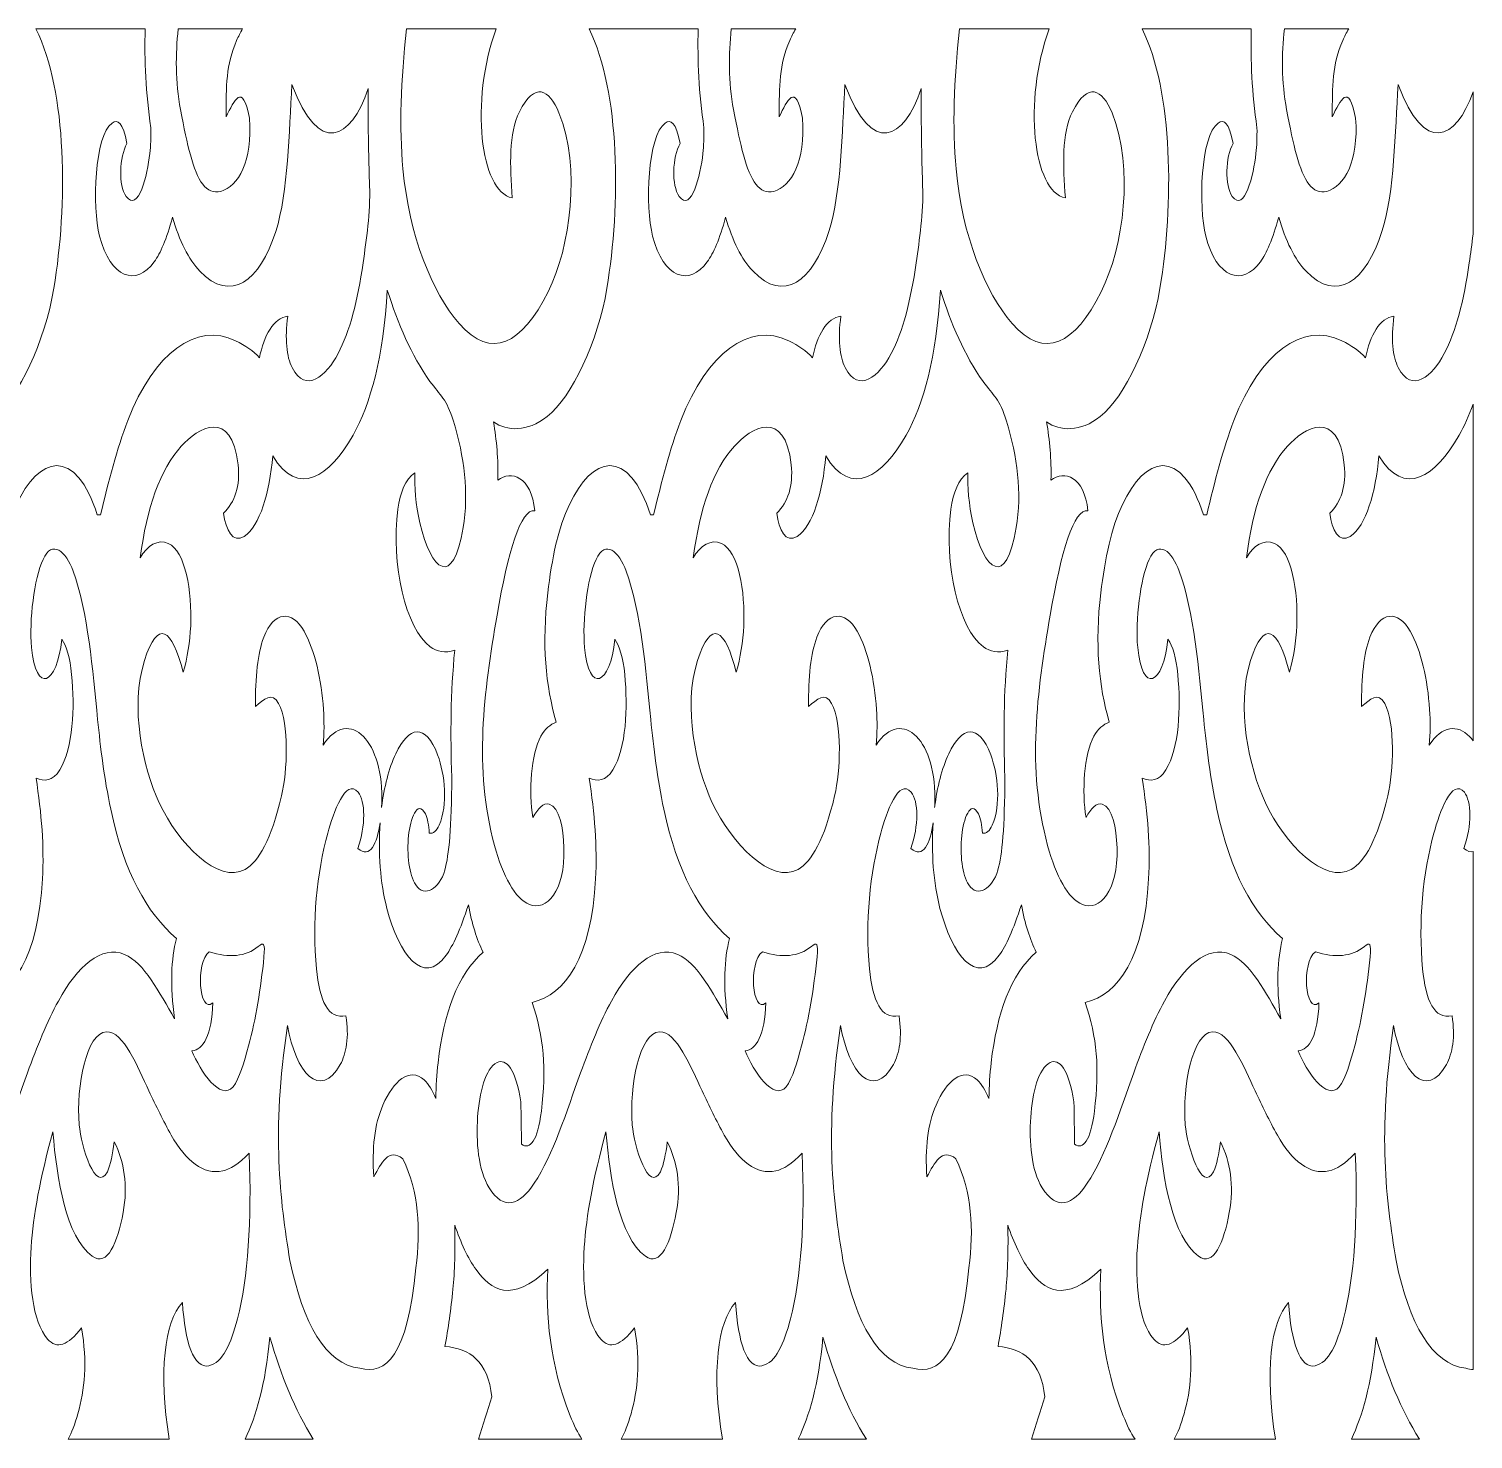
# Model space of a CAD drawing. Header units: millimetres. Extents: x -1200 to 1200, y -590 to 590.
# Drawn here: x -9 to 1200, y -590 to 590 of the extents above; entities that cross this region are included whole.
import ezdxf

# ---------------------------------------------------------------- set-up
doc = ezdxf.new("R2010")
doc.units = ezdxf.units.MM
doc.header["$MEASUREMENT"] = 0
doc.layers.add('Layer 1', color=7, linetype='Continuous')

msp = doc.modelspace()

# ---------------------------------------------------------------- linework, layer by layer
at = {"layer": 'Layer 1', "color": 250, "lineweight": 20}
for points, knots in [([(-3.1549, 589.9734), (22.9965, 537.4585), (23.4602, 442.5821), (11.8071, 372.9553), (4.2491, 327.7951), (-17.5274, 282.0906), (-38.1237, 265.7004), (-54.9141, 252.339), (-71.9767, 253.3137), (-83.0518, 261.0925), (-80.5776, 245.8184), (-79.0048, 229.8826), (-79.416, 212.4893), (-68.2731, 220.5914), (-51.6009, 215.9863), (-48.5123, 186.7588), (-60.2412, 188.7818), (-70.933, 152.5753), (-80.0989, 99.4389), (-91.2396, 34.8543), (-99.8657, -28.5653), (-82.2382, -93.2804), (-75.2705, -118.86), (-65.1637, -137.7831), (-53.0881, -142.6848), (-38.9681, -148.416), (-23.0633, -131.819), (-24.1436, -95.278), (-24.6547, -77.9879), (-27.8364, -61.5924), (-36.4503, -58.72), (-41.2964, -57.1045), (-45.7337, -62.6949), (-50.0847, -69.8023), (-53.7988, -48.6131), (-51.6074, -16.7308), (-43.5004, -1.9177), (-40.0448, 4.3967), (-35.6636, 7.8981), (-30.6055, 9.9008), (-39.4371, 40.2395), (-42.8058, 75.3903), (-37.7045, 118.0003), (-36.0106, 132.1513), (-33.7877, 145.9796), (-30.8411, 158.7273), (-19.4815, 207.8722), (8.6257, 242.6519), (32.7491, 214.3501), (38.815, 207.2337), (43.9883, 196.5327), (48.2004, 183.416), (49.1154, 183.416), (50.0309, 183.416), (50.946, 183.416), (57.6073, 211.1876), (64.5329, 238.5412), (73.7275, 262.3031), (95.4688, 318.4882), (131.1139, 345.3377), (163.9798, 328.9697), (172.2058, 324.873), (178.8362, 320.692), (183.9049, 314.6452), (187.7165, 333.5573), (195.841, 348.0948), (207.6661, 349.5375), (205.1655, 330.6954), (206.5826, 315.7337), (211.3014, 306.5515), (222.7342, 284.3054), (239.9039, 299.5372), (249.8309, 318.3322), (259.5, 336.6384), (266.2144, 362.535), (270.6857, 394.1919), (273.5014, 413.9385), (276.9145, 435.6376), (276.1326, 458.7164), (275.4804, 477.9686), (275.0729, 498.143), (274.9453, 518.8564), (274.9019, 525.8615), (274.8905, 532.9289), (274.9124, 540.0422), (260.6487, 497.0143), (233.5986, 483.0701), (211.1289, 543.4311), (208.5614, 503.4215), (208.2709, 454.228), (197.5955, 420.4348), (184.4001, 378.6644), (159.6793, 360.5556), (134.1222, 387.1765), (124.5047, 397.1948), (117.0009, 412.6425), (111.1946, 432.4504), (106.1741, 414.0331), (101.0583, 402.3132), (95.879, 395.0625), (80.9823, 374.2084), (59.0789, 381.3961), (50.095, 416.6389), (43.8072, 441.3049), (45.8004, 500.6795), (60.5702, 511.1598), (65.3517, 514.5524), (69.6014, 512.0109), (73.0271, 494.0353), (66.6916, 482.9948), (65.726, 458.8432), (72.3372, 449.8053), (82.5389, 435.8587), (90.2895, 467.7623), (92.1659, 485.6235), (92.8499, 492.133), (93.1572, 499.305), (93.0207, 507.2601), (88.8242, 536.33), (87.4845, 563.6851), (88.2686, 589.9734), (88.2686, 589.9734), (-3.1549, 589.9734), (-3.1549, 589.9734)], [0, 0, 0, 0, 0.024390244, 0.024390244, 0.024390244, 0.048780488, 0.048780488, 0.048780488, 0.073170732, 0.073170732, 0.073170732, 0.097560976, 0.097560976, 0.097560976, 0.12195122, 0.12195122, 0.12195122, 0.146341463, 0.146341463, 0.146341463, 0.170731707, 0.170731707, 0.170731707, 0.195121951, 0.195121951, 0.195121951, 0.219512195, 0.219512195, 0.219512195, 0.243902439, 0.243902439, 0.243902439, 0.268292683, 0.268292683, 0.268292683, 0.292682927, 0.292682927, 0.292682927, 0.317073171, 0.317073171, 0.317073171, 0.341463415, 0.341463415, 0.341463415, 0.365853659, 0.365853659, 0.365853659, 0.390243902, 0.390243902, 0.390243902, 0.414634146, 0.414634146, 0.414634146, 0.43902439, 0.43902439, 0.43902439, 0.463414634, 0.463414634, 0.463414634, 0.487804878, 0.487804878, 0.487804878, 0.512195122, 0.512195122, 0.512195122, 0.536585366, 0.536585366, 0.536585366, 0.56097561, 0.56097561, 0.56097561, 0.585365854, 0.585365854, 0.585365854, 0.609756098, 0.609756098, 0.609756098, 0.634146341, 0.634146341, 0.634146341, 0.658536585, 0.658536585, 0.658536585, 0.682926829, 0.682926829, 0.682926829, 0.707317073, 0.707317073, 0.707317073, 0.731707317, 0.731707317, 0.731707317, 0.756097561, 0.756097561, 0.756097561, 0.780487805, 0.780487805, 0.780487805, 0.804878049, 0.804878049, 0.804878049, 0.829268293, 0.829268293, 0.829268293, 0.853658537, 0.853658537, 0.853658537, 0.87804878, 0.87804878, 0.87804878, 0.902439024, 0.902439024, 0.902439024, 0.926829268, 0.926829268, 0.926829268, 0.951219512, 0.951219512, 0.951219512, 0.975609756, 0.975609756, 0.975609756, 1, 1, 1, 1]), ([(115.9279, 589.9734), (113.6916, 568.5913), (113.4201, 546.0371), (117.8483, 522.4051), (120.7485, 506.9271), (123.407, 494.4161), (126.1125, 484.5289), (132.0114, 462.9715), (139.4785, 450.773), (151.4884, 454.0537), (166.2171, 458.0769), (178.3224, 479.3984), (175.5838, 515.2047), (169.6535, 546.1174), (162.832, 529.9166), (156.0631, 516.4879), (156.0631, 542.6214), (155.904, 559.623), (164.8636, 580.3362), (166.2725, 583.5929), (167.9215, 586.8087), (169.8749, 589.9734), (169.8749, 589.9734), (115.9279, 589.9734), (115.9279, 589.9734)], [0, 0, 0, 0, 0.125, 0.125, 0.125, 0.25, 0.25, 0.25, 0.375, 0.375, 0.375, 0.5, 0.5, 0.5, 0.625, 0.625, 0.625, 0.75, 0.75, 0.75, 0.875, 0.875, 0.875, 1, 1, 1, 1]), ([(307.1207, 589.9734), (302.1932, 546.8328), (300.9111, 507.516), (304.0682, 472.8897), (309.1604, 417.0355), (328.623, 369.3258), (351.2041, 343.3888), (377.9186, 312.7052), (403.5971, 326.0058), (425.6383, 370.0753), (444.26, 407.3068), (453.2037, 473.8757), (434.6698, 519.6634), (426.5197, 539.7985), (414.294, 545.8932), (401.6256, 520.7125), (392.316, 502.2094), (393.734, 475.529), (395.6082, 448.5014), (368.5391, 454.0999), (360.1157, 529.0449), (381.9973, 589.9734), (381.9973, 589.9734), (307.1207, 589.9734), (307.1207, 589.9734)], [0, 0, 0, 0, 0.125, 0.125, 0.125, 0.25, 0.25, 0.25, 0.375, 0.375, 0.375, 0.5, 0.5, 0.5, 0.625, 0.625, 0.625, 0.75, 0.75, 0.75, 0.875, 0.875, 0.875, 1, 1, 1, 1]), ([(459.8401, 589.9734), (485.9915, 537.4585), (486.4551, 442.5821), (474.8021, 372.9553), (467.244, 327.7951), (445.4676, 282.0906), (424.8713, 265.7004), (408.0809, 252.339), (391.0182, 253.3137), (379.9432, 261.0925), (382.4174, 245.8184), (383.9901, 229.8826), (383.579, 212.4893), (394.7219, 220.5914), (411.3941, 215.9863), (414.4827, 186.7588), (402.7539, 188.7818), (392.062, 152.5753), (382.896, 99.4389), (371.7554, 34.8543), (363.1292, -28.5653), (380.7568, -93.2804), (387.7244, -118.86), (397.8313, -137.7831), (409.9069, -142.6848), (424.0269, -148.416), (439.9316, -131.819), (438.8514, -95.278), (438.3404, -77.9879), (435.1586, -61.5924), (426.5447, -58.72), (421.6986, -57.1045), (417.2613, -62.6949), (412.9103, -69.8023), (409.1962, -48.6131), (411.3876, -16.7308), (419.4946, -1.9177), (422.9502, 4.3967), (427.3314, 7.8981), (432.3895, 9.9008), (423.5579, 40.2395), (420.1892, 75.3903), (425.2904, 118.0003), (426.9844, 132.1513), (429.2072, 145.9796), (432.1539, 158.7273), (443.5135, 207.8722), (471.6207, 242.6519), (495.7441, 214.3501), (501.81, 207.2337), (506.9833, 196.5327), (511.1953, 183.416), (512.1104, 183.416), (513.0259, 183.416), (513.941, 183.416), (520.6022, 211.1876), (527.5279, 238.5412), (536.7225, 262.3031), (558.4638, 318.4882), (594.1089, 345.3377), (626.9746, 328.9697), (635.2007, 324.873), (641.8312, 320.692), (646.8999, 314.6452), (650.7115, 333.5573), (658.836, 348.0948), (670.6611, 349.5375), (668.1605, 330.6954), (669.5776, 315.7337), (674.2964, 306.5515), (685.7292, 284.3054), (702.8989, 299.5372), (712.8259, 318.3322), (722.495, 336.6384), (729.2094, 362.535), (733.6806, 394.1919), (736.4965, 413.9385), (739.9095, 435.6376), (739.1276, 458.7164), (738.4754, 477.9686), (738.0678, 498.143), (737.9403, 518.8564), (737.8969, 525.8615), (737.8854, 532.9289), (737.9074, 540.0422), (723.6437, 497.0143), (696.5936, 483.0701), (674.124, 543.4311), (671.5564, 503.4215), (671.2659, 454.228), (660.5906, 420.4348), (647.3952, 378.6644), (622.6743, 360.5556), (597.1171, 387.1765), (587.4997, 397.1948), (579.9959, 412.6425), (574.1896, 432.4504), (569.1691, 414.0331), (564.0531, 402.3132), (558.874, 395.0625), (543.9774, 374.2084), (522.0739, 381.3961), (513.09, 416.6389), (506.8023, 441.3049), (508.7954, 500.6795), (523.5652, 511.1598), (528.3467, 514.5524), (532.5964, 512.0109), (536.0221, 494.0353), (529.6866, 482.9948), (528.721, 458.8432), (535.3322, 449.8053), (545.5339, 435.8587), (553.2845, 467.7623), (555.1609, 485.6235), (555.8448, 492.133), (556.1521, 499.305), (556.0157, 507.2601), (551.8192, 536.33), (550.4794, 563.6851), (551.2636, 589.9734), (551.2636, 589.9734), (459.8401, 589.9734), (459.8401, 589.9734)], [0, 0, 0, 0, 0.024390244, 0.024390244, 0.024390244, 0.048780488, 0.048780488, 0.048780488, 0.073170732, 0.073170732, 0.073170732, 0.097560976, 0.097560976, 0.097560976, 0.12195122, 0.12195122, 0.12195122, 0.146341463, 0.146341463, 0.146341463, 0.170731707, 0.170731707, 0.170731707, 0.195121951, 0.195121951, 0.195121951, 0.219512195, 0.219512195, 0.219512195, 0.243902439, 0.243902439, 0.243902439, 0.268292683, 0.268292683, 0.268292683, 0.292682927, 0.292682927, 0.292682927, 0.317073171, 0.317073171, 0.317073171, 0.341463415, 0.341463415, 0.341463415, 0.365853659, 0.365853659, 0.365853659, 0.390243902, 0.390243902, 0.390243902, 0.414634146, 0.414634146, 0.414634146, 0.43902439, 0.43902439, 0.43902439, 0.463414634, 0.463414634, 0.463414634, 0.487804878, 0.487804878, 0.487804878, 0.512195122, 0.512195122, 0.512195122, 0.536585366, 0.536585366, 0.536585366, 0.56097561, 0.56097561, 0.56097561, 0.585365854, 0.585365854, 0.585365854, 0.609756098, 0.609756098, 0.609756098, 0.634146341, 0.634146341, 0.634146341, 0.658536585, 0.658536585, 0.658536585, 0.682926829, 0.682926829, 0.682926829, 0.707317073, 0.707317073, 0.707317073, 0.731707317, 0.731707317, 0.731707317, 0.756097561, 0.756097561, 0.756097561, 0.780487805, 0.780487805, 0.780487805, 0.804878049, 0.804878049, 0.804878049, 0.829268293, 0.829268293, 0.829268293, 0.853658537, 0.853658537, 0.853658537, 0.87804878, 0.87804878, 0.87804878, 0.902439024, 0.902439024, 0.902439024, 0.926829268, 0.926829268, 0.926829268, 0.951219512, 0.951219512, 0.951219512, 0.975609756, 0.975609756, 0.975609756, 1, 1, 1, 1]), ([(578.9229, 589.9734), (576.6866, 568.5913), (576.4151, 546.0371), (580.8434, 522.4051), (583.7434, 506.9271), (586.402, 494.4161), (589.1075, 484.5289), (595.0064, 462.9715), (602.4734, 450.773), (614.4833, 454.0537), (629.2121, 458.0769), (641.3173, 479.3984), (638.5788, 515.2047), (632.6484, 546.1174), (625.827, 529.9166), (619.0581, 516.4879), (619.0581, 542.6214), (618.899, 559.623), (627.8586, 580.3362), (629.2676, 583.5929), (630.9165, 586.8087), (632.8699, 589.9734), (632.8699, 589.9734), (578.9229, 589.9734), (578.9229, 589.9734)], [0, 0, 0, 0, 0.125, 0.125, 0.125, 0.25, 0.25, 0.25, 0.375, 0.375, 0.375, 0.5, 0.5, 0.5, 0.625, 0.625, 0.625, 0.75, 0.75, 0.75, 0.875, 0.875, 0.875, 1, 1, 1, 1]), ([(770.1157, 589.9734), (765.1882, 546.8328), (763.9061, 507.516), (767.0632, 472.8897), (772.1554, 417.0355), (791.618, 369.3258), (814.199, 343.3888), (840.9136, 312.7052), (866.5921, 326.0058), (888.6333, 370.0753), (907.2549, 407.3068), (916.1987, 473.8757), (897.6648, 519.6634), (889.5148, 539.7985), (877.289, 545.8932), (864.6204, 520.7125), (855.311, 502.2094), (856.7289, 475.529), (858.6032, 448.5014), (831.5341, 454.0999), (823.1107, 529.0449), (844.9923, 589.9734), (844.9923, 589.9734), (770.1157, 589.9734), (770.1157, 589.9734)], [0, 0, 0, 0, 0.125, 0.125, 0.125, 0.25, 0.25, 0.25, 0.375, 0.375, 0.375, 0.5, 0.5, 0.5, 0.625, 0.625, 0.625, 0.75, 0.75, 0.75, 0.875, 0.875, 0.875, 1, 1, 1, 1]), ([(922.835, 589.9734), (948.9864, 537.4585), (949.4501, 442.5821), (937.7971, 372.9553), (930.239, 327.7951), (908.4626, 282.0906), (887.8664, 265.7004), (871.0759, 252.339), (854.0132, 253.3137), (842.9383, 261.0925), (845.4124, 245.8184), (846.9851, 229.8826), (846.574, 212.4893), (857.7168, 220.5914), (874.3891, 215.9863), (877.4777, 186.7588), (865.7489, 188.7818), (855.057, 152.5753), (845.891, 99.4389), (834.7504, 34.8543), (826.1242, -28.5653), (843.7518, -93.2804), (850.7194, -118.86), (860.8263, -137.7831), (872.9019, -142.6848), (887.0219, -148.416), (902.9266, -131.819), (901.8464, -95.278), (901.3354, -77.9879), (898.1535, -61.5924), (889.5398, -58.72), (884.6935, -57.1045), (880.2563, -62.6949), (875.9053, -69.8023), (872.1912, -48.6131), (874.3825, -16.7308), (882.4897, -1.9177), (885.9452, 4.3967), (890.3264, 7.8981), (895.3845, 9.9008), (886.5529, 40.2395), (883.1842, 75.3903), (888.2854, 118.0003), (889.9794, 132.1513), (892.2022, 145.9796), (895.1488, 158.7273), (906.5085, 207.8722), (934.6156, 242.6519), (958.7391, 214.3501), (964.805, 207.2337), (969.9783, 196.5327), (974.1903, 183.416), (975.1054, 183.416), (976.0207, 183.416), (976.9361, 183.416), (983.5972, 211.1876), (990.5229, 238.5412), (999.7175, 262.3031), (1021.4588, 318.4882), (1057.1039, 345.3377), (1089.9696, 328.9697), (1098.1957, 324.873), (1104.8262, 320.692), (1109.895, 314.6452), (1113.7065, 333.5573), (1121.8309, 348.0948), (1133.6561, 349.5375), (1131.1555, 330.6954), (1132.5726, 315.7337), (1137.2914, 306.5515), (1148.7242, 284.3054), (1165.894, 299.5372), (1175.8209, 318.3322), (1185.4899, 336.6384), (1192.2044, 362.535), (1196.6756, 394.1919), (1197.7709, 401.8725), (1198.9562, 409.8479), (1199.95, 418.0856), (1199.95, 418.0856), (1199.95, 537.2772), (1199.95, 537.2772), (1185.4601, 496.4468), (1159.0991, 484.385), (1137.119, 543.4311), (1134.5513, 503.4215), (1134.2609, 454.228), (1123.5856, 420.4348), (1110.3902, 378.6644), (1085.6693, 360.5556), (1060.1121, 387.1765), (1050.4947, 397.1948), (1042.9909, 412.6425), (1037.1845, 432.4504), (1032.164, 414.0331), (1027.0482, 402.3132), (1021.869, 395.0625), (1006.9722, 374.2084), (985.0689, 381.3961), (976.085, 416.6389), (969.7973, 441.3049), (971.7904, 500.6795), (986.5602, 511.1598), (991.3417, 514.5524), (995.5914, 512.0109), (999.0171, 494.0353), (992.6816, 482.9948), (991.716, 458.8432), (998.3272, 449.8053), (1008.5288, 435.8587), (1016.2795, 467.7623), (1018.1559, 485.6235), (1018.8398, 492.133), (1019.1471, 499.305), (1019.0107, 507.2601), (1014.8142, 536.33), (1013.4744, 563.6851), (1014.2586, 589.9734), (1014.2586, 589.9734), (922.835, 589.9734), (922.835, 589.9734)], [0, 0, 0, 0, 0.025, 0.025, 0.025, 0.05, 0.05, 0.05, 0.075, 0.075, 0.075, 0.1, 0.1, 0.1, 0.125, 0.125, 0.125, 0.15, 0.15, 0.15, 0.175, 0.175, 0.175, 0.2, 0.2, 0.2, 0.225, 0.225, 0.225, 0.25, 0.25, 0.25, 0.275, 0.275, 0.275, 0.3, 0.3, 0.3, 0.325, 0.325, 0.325, 0.35, 0.35, 0.35, 0.375, 0.375, 0.375, 0.4, 0.4, 0.4, 0.425, 0.425, 0.425, 0.45, 0.45, 0.45, 0.475, 0.475, 0.475, 0.5, 0.5, 0.5, 0.525, 0.525, 0.525, 0.55, 0.55, 0.55, 0.575, 0.575, 0.575, 0.6, 0.6, 0.6, 0.625, 0.625, 0.625, 0.65, 0.65, 0.65, 0.675, 0.675, 0.675, 0.7, 0.7, 0.7, 0.725, 0.725, 0.725, 0.75, 0.75, 0.75, 0.775, 0.775, 0.775, 0.8, 0.8, 0.8, 0.825, 0.825, 0.825, 0.85, 0.85, 0.85, 0.875, 0.875, 0.875, 0.9, 0.9, 0.9, 0.925, 0.925, 0.925, 0.95, 0.95, 0.95, 0.975, 0.975, 0.975, 1, 1, 1, 1]), ([(1041.9178, 589.9734), (1039.6815, 568.5913), (1039.4101, 546.0371), (1043.8382, 522.4051), (1046.7384, 506.9271), (1049.3969, 494.4161), (1052.1025, 484.5289), (1058.0014, 462.9715), (1065.4684, 450.773), (1077.4783, 454.0537), (1092.2071, 458.0769), (1104.3123, 479.3984), (1101.5737, 515.2047), (1095.6434, 546.1174), (1088.822, 529.9166), (1082.0531, 516.4879), (1082.0531, 542.6214), (1081.8939, 559.623), (1090.8536, 580.3362), (1092.2624, 583.5929), (1093.9115, 586.8087), (1095.8649, 589.9734), (1095.8649, 589.9734), (1041.9178, 589.9734), (1041.9178, 589.9734)], [0, 0, 0, 0, 0.125, 0.125, 0.125, 0.25, 0.25, 0.25, 0.375, 0.375, 0.375, 0.5, 0.5, 0.5, 0.625, 0.625, 0.625, 0.75, 0.75, 0.75, 0.875, 0.875, 0.875, 1, 1, 1, 1]), ([(195.1144, 232.6422), (192.2976, 201.9788), (184.4788, 174.1101), (171.1545, 165.2987), (161.6301, 159.0001), (155.733, 170.7733), (153.9454, 184.6197), (163.3539, 193.9648), (168.0123, 207.6712), (166.0738, 225.3337), (160.8221, 273.1839), (132.3245, 256.0537), (118.5509, 240.8617), (100.7692, 221.2491), (89.6419, 189.4912), (84.1331, 147.4724), (89.7313, 157.6424), (99.1498, 163.3118), (107.616, 159.4921), (121.966, 153.0187), (127.6327, 119.5045), (126.3728, 90.4506), (125.7874, 76.9555), (123.6081, 64.0445), (120.1489, 51.6041), (110.718, 88.3553), (98.9159, 96.7411), (87.6969, 61.4781), (75.282, 22.4544), (86.2974, -28.0162), (100.063, -57.56), (116.0825, -91.9423), (149.613, -125.9827), (171.8782, -113.2936), (183.3193, -106.7728), (193.8185, -88.4666), (202.4616, -51.7068), (207.3775, -30.7989), (208.9257, 8.2324), (199.9679, 25.5535), (194.576, 35.9795), (187.521, 28.7133), (180.6127, 23.002), (180.4397, 47.5032), (182.4169, 67.4948), (187.5447, 80.8806), (196.0151, 102.9915), (211.2902, 103.755), (221.2581, 86.1313), (230.202, 70.3184), (235.9058, 45.2441), (237.5399, 20.4998), (238.1946, 10.5863), (238.1541, 0.673), (237.2974, -9.2403), (247.8653, 7.1862), (260.9936, 8.0867), (271.0215, -2.1655), (280.6657, -12.0257), (287.4421, -32.2019), (286.3157, -58.8025), (286.2782, -59.6869), (286.2334, -60.5703), (286.1832, -61.4523), (288.3027, -44.5222), (292.2394, -28.8348), (297.9875, -16.5759), (308.8842, 6.6636), (323.0577, 9.478), (333.1325, -17.5715), (339.3673, -34.3105), (341.7732, -59.1585), (334.4147, -76.235), (332.2265, -81.3133), (329.4585, -83.5816), (326.1101, -83.0397), (325.6685, -76.4539), (324.7908, -70.3178), (322.8656, -66.7477), (316.1131, -54.2253), (310.204, -71.557), (308.8112, -84.988), (307.1951, -100.57), (309.2834, -117.9302), (314.8073, -126.3116), (321.9983, -137.2226), (334.6979, -129.8887), (339.1059, -113.8841), (342.6451, -101.0336), (344.9312, -77.9717), (344.9163, -36.1637), (343.713, -0.7458), (343.9607, 34.6718), (347.4, 70.0884), (339.3054, 67.4219), (332.6499, 68.8295), (326.9706, 73.0006), (306.3137, 88.1731), (293.7751, 141.9139), (299.8444, 188.0708), (301.7016, 202.1922), (306.0894, 212.9954), (314.081, 218.5755), (313.3411, 207.8435), (314.825, 191.4908), (318.2291, 176.7581), (327.7069, 135.7414), (346.1649, 121.8557), (354.4736, 172.6344), (359.3284, 202.3014), (355.3902, 231.9689), (346.3628, 261.6353), (340.5505, 280.7357), (335.3448, 282.9277), (326.7098, 295.0452), (311.0207, 317.0638), (299.9735, 343.2903), (290.9777, 371.3775), (287.5236, 315.3755), (277.2957, 276.6183), (262.2765, 250.06), (242.5027, 215.096), (216.2132, 197.5605), (195.1144, 232.6422)], [0, 0, 0, 0, 0.024390244, 0.024390244, 0.024390244, 0.048780488, 0.048780488, 0.048780488, 0.073170732, 0.073170732, 0.073170732, 0.097560976, 0.097560976, 0.097560976, 0.12195122, 0.12195122, 0.12195122, 0.146341463, 0.146341463, 0.146341463, 0.170731707, 0.170731707, 0.170731707, 0.195121951, 0.195121951, 0.195121951, 0.219512195, 0.219512195, 0.219512195, 0.243902439, 0.243902439, 0.243902439, 0.268292683, 0.268292683, 0.268292683, 0.292682927, 0.292682927, 0.292682927, 0.317073171, 0.317073171, 0.317073171, 0.341463415, 0.341463415, 0.341463415, 0.365853659, 0.365853659, 0.365853659, 0.390243902, 0.390243902, 0.390243902, 0.414634146, 0.414634146, 0.414634146, 0.43902439, 0.43902439, 0.43902439, 0.463414634, 0.463414634, 0.463414634, 0.487804878, 0.487804878, 0.487804878, 0.512195122, 0.512195122, 0.512195122, 0.536585366, 0.536585366, 0.536585366, 0.56097561, 0.56097561, 0.56097561, 0.585365854, 0.585365854, 0.585365854, 0.609756098, 0.609756098, 0.609756098, 0.634146341, 0.634146341, 0.634146341, 0.658536585, 0.658536585, 0.658536585, 0.682926829, 0.682926829, 0.682926829, 0.707317073, 0.707317073, 0.707317073, 0.731707317, 0.731707317, 0.731707317, 0.756097561, 0.756097561, 0.756097561, 0.780487805, 0.780487805, 0.780487805, 0.804878049, 0.804878049, 0.804878049, 0.829268293, 0.829268293, 0.829268293, 0.853658537, 0.853658537, 0.853658537, 0.87804878, 0.87804878, 0.87804878, 0.902439024, 0.902439024, 0.902439024, 0.926829268, 0.926829268, 0.926829268, 0.951219512, 0.951219512, 0.951219512, 0.975609756, 0.975609756, 0.975609756, 1, 1, 1, 1]), ([(658.1094, 232.6422), (655.2926, 201.9788), (647.4738, 174.1101), (634.1495, 165.2987), (624.6251, 159.0001), (618.7278, 170.7733), (616.9404, 184.6197), (626.3489, 193.9648), (631.0073, 207.6712), (629.0688, 225.3337), (623.8171, 273.1839), (595.3195, 256.0537), (581.5458, 240.8617), (563.7642, 221.2491), (552.6369, 189.4912), (547.128, 147.4724), (552.7263, 157.6424), (562.1448, 163.3118), (570.6109, 159.4921), (584.961, 153.0187), (590.6276, 119.5045), (589.3678, 90.4506), (588.7825, 76.9555), (586.6031, 64.0445), (583.1439, 51.6041), (573.7131, 88.3553), (561.911, 96.7411), (550.6919, 61.4781), (538.2769, 22.4544), (549.2924, -28.0162), (563.058, -57.56), (579.0774, -91.9423), (612.608, -125.9827), (634.8732, -113.2936), (646.3143, -106.7728), (656.8135, -88.4666), (665.4566, -51.7068), (670.3725, -30.7989), (671.9207, 8.2324), (662.963, 25.5535), (657.5709, 35.9795), (650.516, 28.7133), (643.6078, 23.002), (643.4347, 47.5032), (645.4119, 67.4948), (650.5397, 80.8806), (659.01, 102.9915), (674.2852, 103.755), (684.2531, 86.1313), (693.1969, 70.3184), (698.9008, 45.2441), (700.5349, 20.4998), (701.1896, 10.5863), (701.1491, 0.673), (700.2924, -9.2403), (710.8603, 7.1862), (723.9886, 8.0867), (734.0165, -2.1655), (743.6607, -12.0257), (750.4371, -32.2019), (749.3106, -58.8025), (749.2732, -59.6869), (749.2284, -60.5703), (749.1782, -61.4523), (751.2976, -44.5222), (755.2343, -28.8348), (760.9825, -16.5759), (771.8792, 6.6636), (786.0527, 9.478), (796.1275, -17.5715), (802.3622, -34.3105), (804.7682, -59.1585), (797.4097, -76.235), (795.2215, -81.3133), (792.4535, -83.5816), (789.1051, -83.0397), (788.6635, -76.4539), (787.7858, -70.3178), (785.8606, -66.7477), (779.1081, -54.2253), (773.199, -71.557), (771.8062, -84.988), (770.1901, -100.57), (772.2784, -117.9302), (777.8023, -126.3116), (784.9933, -137.2226), (797.6929, -129.8887), (802.1009, -113.8841), (805.6401, -101.0336), (807.9262, -77.9717), (807.9112, -36.1637), (806.7081, -0.7458), (806.9557, 34.6718), (810.395, 70.0884), (802.3004, 67.4219), (795.6449, 68.8295), (789.9656, 73.0006), (769.3086, 88.1731), (756.77, 141.9139), (762.8394, 188.0708), (764.6966, 202.1922), (769.0844, 212.9954), (777.076, 218.5755), (776.336, 207.8435), (777.82, 191.4908), (781.2241, 176.7581), (790.7019, 135.7414), (809.1599, 121.8557), (817.4687, 172.6344), (822.3234, 202.3014), (818.3851, 231.9689), (809.3578, 261.6353), (803.5455, 280.7357), (798.3397, 282.9277), (789.7049, 295.0452), (774.0157, 317.0638), (762.9685, 343.2903), (753.9727, 371.3775), (750.5186, 315.3755), (740.2907, 276.6183), (725.2714, 250.06), (705.4977, 215.096), (679.2082, 197.5605), (658.1094, 232.6422)], [0, 0, 0, 0, 0.024390244, 0.024390244, 0.024390244, 0.048780488, 0.048780488, 0.048780488, 0.073170732, 0.073170732, 0.073170732, 0.097560976, 0.097560976, 0.097560976, 0.12195122, 0.12195122, 0.12195122, 0.146341463, 0.146341463, 0.146341463, 0.170731707, 0.170731707, 0.170731707, 0.195121951, 0.195121951, 0.195121951, 0.219512195, 0.219512195, 0.219512195, 0.243902439, 0.243902439, 0.243902439, 0.268292683, 0.268292683, 0.268292683, 0.292682927, 0.292682927, 0.292682927, 0.317073171, 0.317073171, 0.317073171, 0.341463415, 0.341463415, 0.341463415, 0.365853659, 0.365853659, 0.365853659, 0.390243902, 0.390243902, 0.390243902, 0.414634146, 0.414634146, 0.414634146, 0.43902439, 0.43902439, 0.43902439, 0.463414634, 0.463414634, 0.463414634, 0.487804878, 0.487804878, 0.487804878, 0.512195122, 0.512195122, 0.512195122, 0.536585366, 0.536585366, 0.536585366, 0.56097561, 0.56097561, 0.56097561, 0.585365854, 0.585365854, 0.585365854, 0.609756098, 0.609756098, 0.609756098, 0.634146341, 0.634146341, 0.634146341, 0.658536585, 0.658536585, 0.658536585, 0.682926829, 0.682926829, 0.682926829, 0.707317073, 0.707317073, 0.707317073, 0.731707317, 0.731707317, 0.731707317, 0.756097561, 0.756097561, 0.756097561, 0.780487805, 0.780487805, 0.780487805, 0.804878049, 0.804878049, 0.804878049, 0.829268293, 0.829268293, 0.829268293, 0.853658537, 0.853658537, 0.853658537, 0.87804878, 0.87804878, 0.87804878, 0.902439024, 0.902439024, 0.902439024, 0.926829268, 0.926829268, 0.926829268, 0.951219512, 0.951219512, 0.951219512, 0.975609756, 0.975609756, 0.975609756, 1, 1, 1, 1]), ([(1121.1044, 232.6422), (1118.2875, 201.9788), (1110.4688, 174.1101), (1097.1445, 165.2987), (1087.6201, 159.0001), (1081.7229, 170.7733), (1079.9353, 184.6197), (1089.3438, 193.9648), (1094.0024, 207.6712), (1092.0638, 225.3337), (1086.8121, 273.1839), (1058.3144, 256.0537), (1044.5408, 240.8617), (1026.7591, 221.2491), (1015.6318, 189.4912), (1010.123, 147.4724), (1015.7213, 157.6424), (1025.1398, 163.3118), (1033.6059, 159.4921), (1047.9559, 153.0187), (1053.6226, 119.5045), (1052.3627, 90.4506), (1051.7773, 76.9555), (1049.598, 64.0445), (1046.1389, 51.6041), (1036.7081, 88.3553), (1024.9058, 96.7411), (1013.6869, 61.4781), (1001.2719, 22.4544), (1012.2874, -28.0162), (1026.053, -57.56), (1042.0724, -91.9423), (1075.603, -125.9827), (1097.8681, -113.2936), (1109.3093, -106.7728), (1119.8085, -88.4666), (1128.4516, -51.7068), (1133.3675, -30.7989), (1134.9156, 8.2324), (1125.958, 25.5535), (1120.5659, 35.9795), (1113.511, 28.7133), (1106.6028, 23.002), (1106.4298, 47.5032), (1108.407, 67.4948), (1113.5347, 80.8806), (1122.005, 102.9915), (1137.2802, 103.755), (1147.2481, 86.1313), (1156.1919, 70.3184), (1161.8958, 45.2441), (1163.5299, 20.4998), (1164.1846, 10.5863), (1164.1441, 0.673), (1163.2874, -9.2403), (1173.8552, 7.1862), (1186.9836, 8.0867), (1197.0114, -2.1655), (1198.0249, -3.2016), (1199.0058, -4.3535), (1199.95, -5.6132), (1199.95, -5.6132), (1199.95, 276.0175), (1199.95, 276.0175), (1196.4796, 266.2845), (1192.5704, 257.6706), (1188.2664, 250.06), (1168.4927, 215.096), (1142.2031, 197.5605), (1121.1044, 232.6422)], [0, 0, 0, 0, 0.043478261, 0.043478261, 0.043478261, 0.086956522, 0.086956522, 0.086956522, 0.130434783, 0.130434783, 0.130434783, 0.173913043, 0.173913043, 0.173913043, 0.217391304, 0.217391304, 0.217391304, 0.260869565, 0.260869565, 0.260869565, 0.304347826, 0.304347826, 0.304347826, 0.347826087, 0.347826087, 0.347826087, 0.391304348, 0.391304348, 0.391304348, 0.434782609, 0.434782609, 0.434782609, 0.47826087, 0.47826087, 0.47826087, 0.52173913, 0.52173913, 0.52173913, 0.565217391, 0.565217391, 0.565217391, 0.608695652, 0.608695652, 0.608695652, 0.652173913, 0.652173913, 0.652173913, 0.695652174, 0.695652174, 0.695652174, 0.739130435, 0.739130435, 0.739130435, 0.782608696, 0.782608696, 0.782608696, 0.826086957, 0.826086957, 0.826086957, 0.869565217, 0.869565217, 0.869565217, 0.913043478, 0.913043478, 0.913043478, 0.956521739, 0.956521739, 0.956521739, 1, 1, 1, 1]), ([(114.3943, -171.086), (110.0236, -188.5537), (109.0209, -210.2996), (112.9408, -238.2994), (100.4714, -216.8604), (87.1074, -191.0336), (71.0861, -184.4286), (51.5105, -176.3568), (31.6655, -194.38), (15.6725, -223.4446), (6.1142, -240.8146), (-2.2128, -261.6943), (-10.2026, -283.5336), (-22.1129, -316.0888), (-33.1629, -352.11), (-49.0444, -376.008), (-61.0155, -394.0212), (-74.6078, -399.4269), (-86.7785, -379.7696), (-96.0109, -364.8575), (-97.7902, -340.8), (-96.4093, -320.7288), (-95.0064, -300.3317), (-90.0088, -279.7269), (-80.0719, -274.9192), (-72.626, -271.3163), (-64.5564, -279.9126), (-60.2245, -307.8668), (-60.0291, -319.6909), (-59.8338, -331.5153), (-59.6385, -343.3394), (-52.5823, -348.0734), (-46.1349, -340.8063), (-43.0487, -315.5192), (-38.6896, -279.8042), (-40.795, -253.5969), (-50.851, -224.6673), (-22.5925, -218.2057), (-1.2337, -186.6965), (2.3325, -121.1311), (3.7635, -94.8246), (1.5928, -66.5353), (-3.0994, -36.8578), (3.9236, -39.5616), (10.7785, -40.0471), (16.8359, -29.996), (27.971, -11.5191), (29.4675, 21.7826), (26.7236, 49.8663), (25.3474, 63.9525), (22.5036, 73.462), (18.4818, 79.2966), (14.4859, 40.7229), (-3.1859, 32.7509), (-6.8461, 72.4922), (-8.9094, 94.8965), (-4.6681, 129.8837), (2.75, 146.0361), (10.5576, 163.0356), (21.8724, 152.7749), (28.0155, 136.1324), (40.3491, 102.7194), (44.359, 53.2743), (48.4931, 12.2048), (50.8937, -11.6432), (53.9545, -37.272), (59.4617, -62.9084), (70.8862, -116.0894), (89.3696, -149.2366), (114.3943, -171.086)], [0, 0, 0, 0, 0.043478261, 0.043478261, 0.043478261, 0.086956522, 0.086956522, 0.086956522, 0.130434783, 0.130434783, 0.130434783, 0.173913043, 0.173913043, 0.173913043, 0.217391304, 0.217391304, 0.217391304, 0.260869565, 0.260869565, 0.260869565, 0.304347826, 0.304347826, 0.304347826, 0.347826087, 0.347826087, 0.347826087, 0.391304348, 0.391304348, 0.391304348, 0.434782609, 0.434782609, 0.434782609, 0.47826087, 0.47826087, 0.47826087, 0.52173913, 0.52173913, 0.52173913, 0.565217391, 0.565217391, 0.565217391, 0.608695652, 0.608695652, 0.608695652, 0.652173913, 0.652173913, 0.652173913, 0.695652174, 0.695652174, 0.695652174, 0.739130435, 0.739130435, 0.739130435, 0.782608696, 0.782608696, 0.782608696, 0.826086957, 0.826086957, 0.826086957, 0.869565217, 0.869565217, 0.869565217, 0.913043478, 0.913043478, 0.913043478, 0.956521739, 0.956521739, 0.956521739, 1, 1, 1, 1]), ([(577.3894, -171.086), (573.0186, -188.5537), (572.016, -210.2996), (575.9358, -238.2994), (563.4664, -216.8604), (550.1024, -191.0336), (534.081, -184.4286), (514.5055, -176.3568), (494.6605, -194.38), (478.6675, -223.4446), (469.1092, -240.8146), (460.7822, -261.6943), (452.7924, -283.5336), (440.882, -316.0888), (429.832, -352.11), (413.9506, -376.008), (401.9795, -394.0212), (388.3871, -399.4269), (376.2165, -379.7696), (366.9841, -364.8575), (365.2048, -340.8), (366.5856, -320.7288), (367.9887, -300.3317), (372.9862, -279.7269), (382.9231, -274.9192), (390.369, -271.3163), (398.4385, -279.9126), (402.7705, -307.8668), (402.9659, -319.6909), (403.1612, -331.5153), (403.3565, -343.3394), (410.4127, -348.0734), (416.8601, -340.8063), (419.9463, -315.5192), (424.3054, -279.8042), (422.1999, -253.5969), (412.144, -224.6673), (440.4024, -218.2057), (461.7613, -186.6965), (465.3276, -121.1311), (466.7585, -94.8246), (464.5879, -66.5353), (459.8957, -36.8578), (466.9185, -39.5616), (473.7735, -40.0471), (479.8307, -29.996), (490.9659, -11.5191), (492.4625, 21.7826), (489.7185, 49.8663), (488.3424, 63.9525), (485.4986, 73.462), (481.4768, 79.2966), (477.4809, 40.7229), (459.8091, 32.7509), (456.1489, 72.4922), (454.0856, 94.8965), (458.3269, 129.8837), (465.745, 146.0361), (473.5527, 163.0356), (484.8674, 152.7749), (491.0105, 136.1324), (503.3441, 102.7194), (507.3538, 53.2743), (511.4881, 12.2048), (513.8887, -11.6432), (516.9495, -37.272), (522.4567, -62.9084), (533.8812, -116.0894), (552.3646, -149.2366), (577.3894, -171.086)], [0, 0, 0, 0, 0.043478261, 0.043478261, 0.043478261, 0.086956522, 0.086956522, 0.086956522, 0.130434783, 0.130434783, 0.130434783, 0.173913043, 0.173913043, 0.173913043, 0.217391304, 0.217391304, 0.217391304, 0.260869565, 0.260869565, 0.260869565, 0.304347826, 0.304347826, 0.304347826, 0.347826087, 0.347826087, 0.347826087, 0.391304348, 0.391304348, 0.391304348, 0.434782609, 0.434782609, 0.434782609, 0.47826087, 0.47826087, 0.47826087, 0.52173913, 0.52173913, 0.52173913, 0.565217391, 0.565217391, 0.565217391, 0.608695652, 0.608695652, 0.608695652, 0.652173913, 0.652173913, 0.652173913, 0.695652174, 0.695652174, 0.695652174, 0.739130435, 0.739130435, 0.739130435, 0.782608696, 0.782608696, 0.782608696, 0.826086957, 0.826086957, 0.826086957, 0.869565217, 0.869565217, 0.869565217, 0.913043478, 0.913043478, 0.913043478, 0.956521739, 0.956521739, 0.956521739, 1, 1, 1, 1]), ([(1040.3844, -171.086), (1036.0135, -188.5537), (1035.011, -210.2996), (1038.9308, -238.2994), (1026.4613, -216.8604), (1013.0973, -191.0336), (997.076, -184.4286), (977.5004, -176.3568), (957.6554, -194.38), (941.6624, -223.4446), (932.1042, -240.8146), (923.7771, -261.6943), (915.7874, -283.5336), (903.877, -316.0888), (892.827, -352.11), (876.9456, -376.008), (864.9744, -394.0212), (851.3821, -399.4269), (839.2115, -379.7696), (829.9791, -364.8575), (828.1998, -340.8), (829.5806, -320.7288), (830.9837, -300.3317), (835.9812, -279.7269), (845.918, -274.9192), (853.364, -271.3163), (861.4335, -279.9126), (865.7655, -307.8668), (865.9609, -319.6909), (866.1561, -331.5153), (866.3515, -343.3394), (873.4077, -348.0734), (879.855, -340.8063), (882.9413, -315.5192), (887.3004, -279.8042), (885.1949, -253.5969), (875.139, -224.6673), (903.3974, -218.2057), (924.7562, -186.6965), (928.3226, -121.1311), (929.7535, -94.8246), (927.5829, -66.5353), (922.8907, -36.8578), (929.9135, -39.5616), (936.7686, -40.0471), (942.8258, -29.996), (953.9609, -11.5191), (955.4574, 21.7826), (952.7135, 49.8663), (951.3374, 63.9525), (948.4936, 73.462), (944.4718, 79.2966), (940.4759, 40.7229), (922.8041, 32.7509), (919.144, 72.4922), (917.0807, 94.8965), (921.3219, 129.8837), (928.7399, 146.0361), (936.5477, 163.0356), (947.8624, 152.7749), (954.0055, 136.1324), (966.3391, 102.7194), (970.3488, 53.2743), (974.4831, 12.2048), (976.8837, -11.6432), (979.9445, -37.272), (985.4517, -62.9084), (996.8762, -116.0894), (1015.3596, -149.2366), (1040.3844, -171.086)], [0, 0, 0, 0, 0.043478261, 0.043478261, 0.043478261, 0.086956522, 0.086956522, 0.086956522, 0.130434783, 0.130434783, 0.130434783, 0.173913043, 0.173913043, 0.173913043, 0.217391304, 0.217391304, 0.217391304, 0.260869565, 0.260869565, 0.260869565, 0.304347826, 0.304347826, 0.304347826, 0.347826087, 0.347826087, 0.347826087, 0.391304348, 0.391304348, 0.391304348, 0.434782609, 0.434782609, 0.434782609, 0.47826087, 0.47826087, 0.47826087, 0.52173913, 0.52173913, 0.52173913, 0.565217391, 0.565217391, 0.565217391, 0.608695652, 0.608695652, 0.608695652, 0.652173913, 0.652173913, 0.652173913, 0.695652174, 0.695652174, 0.695652174, 0.739130435, 0.739130435, 0.739130435, 0.782608696, 0.782608696, 0.782608696, 0.826086957, 0.826086957, 0.826086957, 0.869565217, 0.869565217, 0.869565217, 0.913043478, 0.913043478, 0.913043478, 0.956521739, 0.956521739, 0.956521739, 1, 1, 1, 1]), ([(284.9402, -74.2695), (282.4187, -91.856), (276.6291, -104.5803), (266.2296, -95.747), (273.0878, -76.7355), (272.5611, -56.0583), (266.6249, -48.8269), (256.1368, -36.0491), (245.7864, -66.0656), (241.1421, -82.868), (231.9349, -116.1789), (227.9544, -158.0129), (231.6669, -196.3896), (234.2714, -223.3124), (241.4209, -239.0835), (256.3428, -235.7877), (259.1858, -253.6079), (256.6623, -267.461), (251.6105, -276.5538), (234.9008, -306.6263), (214.2715, -283.883), (207.3877, -243.8722), (193.933, -335.378), (201.0842, -389.0765), (209.4276, -440.588), (220.6824, -493.9095), (239.101, -527.0769), (267.9897, -530.7873), (289.8279, -536.4555), (307.7601, -520.9123), (314.8949, -446.7254), (318.9755, -414.415), (317.5441, -383.4533), (303.9867, -355.458), (292.1644, -346.0808), (286.1099, -358.9285), (279.7161, -370.469), (278.0327, -347.0759), (280.1937, -326.7747), (287.3361, -310.482), (296.1629, -290.3474), (309.4761, -278.4374), (321.8291, -289.5435), (325.5443, -292.8836), (328.7981, -298.1878), (331.6301, -304.9415), (331.7429, -294.7634), (332.3454, -284.7309), (333.4854, -275.0624), (338.3547, -233.7692), (349.5982, -201.1636), (371.1911, -182.6652), (365.9322, -171.9094), (361.7422, -158.7999), (358.8422, -142.8517), (352.1064, -163.9545), (345.9437, -177.2313), (340.1699, -185.197), (320.9943, -211.6532), (300.7617, -184.6697), (290.6544, -145.9141), (285.1258, -124.7146), (283.228, -98.7971), (284.9402, -74.2695)], [0, 0, 0, 0, 0.047619048, 0.047619048, 0.047619048, 0.095238095, 0.095238095, 0.095238095, 0.142857143, 0.142857143, 0.142857143, 0.19047619, 0.19047619, 0.19047619, 0.238095238, 0.238095238, 0.238095238, 0.285714286, 0.285714286, 0.285714286, 0.333333333, 0.333333333, 0.333333333, 0.380952381, 0.380952381, 0.380952381, 0.428571429, 0.428571429, 0.428571429, 0.476190476, 0.476190476, 0.476190476, 0.523809524, 0.523809524, 0.523809524, 0.571428571, 0.571428571, 0.571428571, 0.619047619, 0.619047619, 0.619047619, 0.666666667, 0.666666667, 0.666666667, 0.714285714, 0.714285714, 0.714285714, 0.761904762, 0.761904762, 0.761904762, 0.80952381, 0.80952381, 0.80952381, 0.857142857, 0.857142857, 0.857142857, 0.904761905, 0.904761905, 0.904761905, 0.952380952, 0.952380952, 0.952380952, 1, 1, 1, 1]), ([(747.9352, -74.2695), (745.4137, -91.856), (739.624, -104.5803), (729.2246, -95.747), (736.0829, -76.7355), (735.5562, -56.0583), (729.6198, -48.8269), (719.1318, -36.0491), (708.7814, -66.0656), (704.1372, -82.868), (694.9299, -116.1789), (690.9494, -158.0129), (694.6619, -196.3896), (697.2664, -223.3124), (704.416, -239.0835), (719.3377, -235.7877), (722.1807, -253.6079), (719.6573, -267.461), (714.6054, -276.5538), (697.8959, -306.6263), (677.2665, -283.883), (670.3827, -243.8722), (656.928, -335.378), (664.0791, -389.0765), (672.4225, -440.588), (683.6774, -493.9095), (702.0959, -527.0769), (730.9847, -530.7873), (752.8229, -536.4555), (770.7551, -520.9123), (777.8898, -446.7254), (781.9704, -414.415), (780.5391, -383.4533), (766.9818, -355.458), (755.1594, -346.0808), (749.1049, -358.9285), (742.7111, -370.469), (741.0277, -347.0759), (743.1887, -326.7747), (750.3311, -310.482), (759.1579, -290.3474), (772.4711, -278.4374), (784.8241, -289.5435), (788.5393, -292.8836), (791.7931, -298.1878), (794.6251, -304.9415), (794.7379, -294.7634), (795.3404, -284.7309), (796.4804, -275.0624), (801.3497, -233.7692), (812.5932, -201.1636), (834.186, -182.6652), (828.9272, -171.9094), (824.7372, -158.7999), (821.8372, -142.8517), (815.1013, -163.9545), (808.9386, -177.2313), (803.1649, -185.197), (783.9893, -211.6532), (763.7567, -184.6697), (753.6493, -145.9141), (748.1207, -124.7146), (746.223, -98.7971), (747.9352, -74.2695)], [0, 0, 0, 0, 0.047619048, 0.047619048, 0.047619048, 0.095238095, 0.095238095, 0.095238095, 0.142857143, 0.142857143, 0.142857143, 0.19047619, 0.19047619, 0.19047619, 0.238095238, 0.238095238, 0.238095238, 0.285714286, 0.285714286, 0.285714286, 0.333333333, 0.333333333, 0.333333333, 0.380952381, 0.380952381, 0.380952381, 0.428571429, 0.428571429, 0.428571429, 0.476190476, 0.476190476, 0.476190476, 0.523809524, 0.523809524, 0.523809524, 0.571428571, 0.571428571, 0.571428571, 0.619047619, 0.619047619, 0.619047619, 0.666666667, 0.666666667, 0.666666667, 0.714285714, 0.714285714, 0.714285714, 0.761904762, 0.761904762, 0.761904762, 0.80952381, 0.80952381, 0.80952381, 0.857142857, 0.857142857, 0.857142857, 0.904761905, 0.904761905, 0.904761905, 0.952380952, 0.952380952, 0.952380952, 1, 1, 1, 1]), ([(1199.95, -98.4506), (1197.7199, -99.0152), (1195.1534, -98.239), (1192.2195, -95.747), (1199.0779, -76.7355), (1198.5512, -56.0583), (1192.6148, -48.8269), (1182.1268, -36.0491), (1171.7764, -66.0656), (1167.1322, -82.868), (1157.9249, -116.1789), (1153.9443, -158.0129), (1157.6569, -196.3896), (1160.2613, -223.3124), (1167.411, -239.0835), (1182.3327, -235.7877), (1185.1757, -253.6079), (1182.6523, -267.461), (1177.6004, -276.5538), (1160.8909, -306.6263), (1140.2615, -283.883), (1133.3777, -243.8722), (1119.9231, -335.378), (1127.0741, -389.0765), (1135.4175, -440.588), (1146.6724, -493.9095), (1165.0909, -527.0769), (1193.9797, -530.7873), (1196.0054, -531.3131), (1197.9971, -531.6557), (1199.95, -531.7864), (1199.95, -531.7864), (1199.95, -98.4506), (1199.95, -98.4506)], [0, 0, 0, 0, 0.090909091, 0.090909091, 0.090909091, 0.181818182, 0.181818182, 0.181818182, 0.272727273, 0.272727273, 0.272727273, 0.363636364, 0.363636364, 0.363636364, 0.454545455, 0.454545455, 0.454545455, 0.545454545, 0.545454545, 0.545454545, 0.636363636, 0.636363636, 0.636363636, 0.727272727, 0.727272727, 0.727272727, 0.818181818, 0.818181818, 0.818181818, 0.909090909, 0.909090909, 0.909090909, 1, 1, 1, 1]), ([(144.9029, -225.0393), (144.0741, -251.5454), (136.8409, -264.7363), (127.4548, -265.0797), (134.406, -282.0469), (151.3863, -307.8214), (161.8611, -295.1469), (167.2328, -288.647), (171.1184, -274.6165), (174.8049, -260.9782), (180.9209, -238.3514), (185.0609, -213.2842), (187.7228, -186.4215), (188.8269, -175.2794), (187.4535, -174.0155), (183.0065, -177.7471), (172.3983, -186.6506), (158.3785, -187.3606), (141.9539, -182.2933), (130.175, -190.9652), (133.1761, -234.7556), (144.9029, -225.0393)], [0, 0, 0, 0, 0.142857143, 0.142857143, 0.142857143, 0.285714286, 0.285714286, 0.285714286, 0.428571429, 0.428571429, 0.428571429, 0.571428571, 0.571428571, 0.571428571, 0.714285714, 0.714285714, 0.714285714, 0.857142857, 0.857142857, 0.857142857, 1, 1, 1, 1]), ([(607.8978, -225.0393), (607.0692, -251.5454), (599.8359, -264.7363), (590.4498, -265.0797), (597.401, -282.0469), (614.3813, -307.8214), (624.8562, -295.1469), (630.2277, -288.647), (634.1134, -274.6165), (637.7999, -260.9782), (643.9159, -238.3514), (648.0558, -213.2842), (650.7178, -186.4215), (651.8219, -175.2794), (650.4485, -174.0155), (646.0014, -177.7471), (635.3932, -186.6506), (621.3735, -187.3606), (604.9489, -182.2933), (593.17, -190.9652), (596.1712, -234.7556), (607.8978, -225.0393)], [0, 0, 0, 0, 0.142857143, 0.142857143, 0.142857143, 0.285714286, 0.285714286, 0.285714286, 0.428571429, 0.428571429, 0.428571429, 0.571428571, 0.571428571, 0.571428571, 0.714285714, 0.714285714, 0.714285714, 0.857142857, 0.857142857, 0.857142857, 1, 1, 1, 1]), ([(1070.8928, -225.0393), (1070.0642, -251.5454), (1062.8309, -264.7363), (1053.4448, -265.0797), (1060.396, -282.0469), (1077.3763, -307.8214), (1087.8512, -295.1469), (1093.2227, -288.647), (1097.1084, -274.6165), (1100.7949, -260.9782), (1106.9109, -238.3514), (1111.0508, -213.2842), (1113.7128, -186.4215), (1114.8169, -175.2794), (1113.4435, -174.0155), (1108.9964, -177.7471), (1098.3882, -186.6506), (1084.3685, -187.3606), (1067.9438, -182.2933), (1056.1649, -190.9652), (1059.1662, -234.7556), (1070.8928, -225.0393)], [0, 0, 0, 0, 0.142857143, 0.142857143, 0.142857143, 0.285714286, 0.285714286, 0.285714286, 0.428571429, 0.428571429, 0.428571429, 0.571428571, 0.571428571, 0.571428571, 0.714285714, 0.714285714, 0.714285714, 0.857142857, 0.857142857, 0.857142857, 1, 1, 1, 1]), ([(108.4876, -590.0266), (99.2948, -534.1185), (104.4144, -491.7995), (119.5074, -475.7368), (121.4929, -508.7395), (128.9286, -531.4329), (141.639, -528.6412), (153.2138, -526.0998), (160.0358, -510.5039), (165.5695, -489.2612), (174.4447, -455.1902), (177.6292, -407.1741), (175.3272, -350.7891), (166.6318, -359.8084), (159.468, -364.1079), (153.2333, -365.5418), (137.2771, -369.213), (122.1666, -357.2393), (110.0714, -335.6314), (103.4499, -323.802), (97.3731, -311.1082), (91.4659, -298.6559), (81.9975, -278.6957), (70.0992, -248.626), (55.9015, -249.2801), (39.1034, -250.0545), (30.3737, -294.458), (33.0377, -326.9905), (34.55, -345.457), (47.0454, -384.9236), (56.6109, -366.2485), (59.4436, -360.7179), (61.0379, -351.438), (62.3713, -341.3682), (70.7836, -357.6912), (74.0096, -377.8639), (69.8446, -400.4956), (65.2451, -425.4861), (56.6502, -446.3411), (43.9926, -436.9745), (22.0224, -420.7159), (14.3638, -372.8533), (11.028, -332.8898), (0.2037, -371.802), (-5.3755, -403.2909), (-7.1125, -429.3415), (-9.0488, -458.3817), (-6.4167, -491.3682), (6.599, -506.328), (14.21, -515.0755), (23.6731, -511.9031), (34.9882, -496.8106), (40.0193, -525.9077), (37.6699, -548.7554), (31.993, -568.7848), (29.4711, -577.6831), (26.6944, -584.713), (23.745, -590.0266), (23.745, -590.0266), (108.4876, -590.0266), (108.4876, -590.0266)], [0, 0, 0, 0, 0.05, 0.05, 0.05, 0.1, 0.1, 0.1, 0.15, 0.15, 0.15, 0.2, 0.2, 0.2, 0.25, 0.25, 0.25, 0.3, 0.3, 0.3, 0.35, 0.35, 0.35, 0.4, 0.4, 0.4, 0.45, 0.45, 0.45, 0.5, 0.5, 0.5, 0.55, 0.55, 0.55, 0.6, 0.6, 0.6, 0.65, 0.65, 0.65, 0.7, 0.7, 0.7, 0.75, 0.75, 0.75, 0.8, 0.8, 0.8, 0.85, 0.85, 0.85, 0.9, 0.9, 0.9, 0.95, 0.95, 0.95, 1, 1, 1, 1]), ([(571.4826, -590.0266), (562.2898, -534.1185), (567.4094, -491.7995), (582.5024, -475.7368), (584.4879, -508.7395), (591.9234, -531.4329), (604.6339, -528.6412), (616.2088, -526.0998), (623.0309, -510.5039), (628.5645, -489.2612), (637.4397, -455.1902), (640.6242, -407.1741), (638.3221, -350.7891), (629.6268, -359.8084), (622.463, -364.1079), (616.2283, -365.5418), (600.2721, -369.213), (585.1616, -357.2393), (573.0664, -335.6314), (566.4448, -323.802), (560.3681, -311.1082), (554.4609, -298.6559), (544.9926, -278.6957), (533.0942, -248.626), (518.8965, -249.2801), (502.0984, -250.0545), (493.3687, -294.458), (496.0327, -326.9905), (497.545, -345.457), (510.0404, -384.9236), (519.6059, -366.2485), (522.4386, -360.7179), (524.033, -351.438), (525.3663, -341.3682), (533.7786, -357.6912), (537.0046, -377.8639), (532.8396, -400.4956), (528.2401, -425.4861), (519.6453, -446.3411), (506.9876, -436.9745), (485.0175, -420.7159), (477.3588, -372.8533), (474.0229, -332.8898), (463.1987, -371.802), (457.6195, -403.2909), (455.8825, -429.3415), (453.9462, -458.3817), (456.5782, -491.3682), (469.594, -506.328), (477.205, -515.0755), (486.6681, -511.9031), (497.9832, -496.8106), (503.0143, -525.9077), (500.6649, -548.7554), (494.988, -568.7848), (492.4661, -577.6831), (489.6893, -584.713), (486.74, -590.0266), (486.74, -590.0266), (571.4826, -590.0266), (571.4826, -590.0266)], [0, 0, 0, 0, 0.05, 0.05, 0.05, 0.1, 0.1, 0.1, 0.15, 0.15, 0.15, 0.2, 0.2, 0.2, 0.25, 0.25, 0.25, 0.3, 0.3, 0.3, 0.35, 0.35, 0.35, 0.4, 0.4, 0.4, 0.45, 0.45, 0.45, 0.5, 0.5, 0.5, 0.55, 0.55, 0.55, 0.6, 0.6, 0.6, 0.65, 0.65, 0.65, 0.7, 0.7, 0.7, 0.75, 0.75, 0.75, 0.8, 0.8, 0.8, 0.85, 0.85, 0.85, 0.9, 0.9, 0.9, 0.95, 0.95, 0.95, 1, 1, 1, 1]), ([(1034.4775, -590.0266), (1025.2848, -534.1185), (1030.4044, -491.7995), (1045.4974, -475.7368), (1047.4829, -508.7395), (1054.9185, -531.4329), (1067.6289, -528.6412), (1079.2039, -526.0998), (1086.0259, -510.5039), (1091.5595, -489.2612), (1100.4347, -455.1902), (1103.6191, -407.1741), (1101.3171, -350.7891), (1092.6218, -359.8084), (1085.458, -364.1079), (1079.2233, -365.5418), (1063.2672, -369.213), (1048.1566, -357.2393), (1036.0613, -335.6314), (1029.4398, -323.802), (1023.3631, -311.1082), (1017.4558, -298.6559), (1007.9876, -278.6957), (996.0892, -248.626), (981.8915, -249.2801), (965.0934, -250.0545), (956.3638, -294.458), (959.0277, -326.9905), (960.54, -345.457), (973.0353, -384.9236), (982.6009, -366.2485), (985.4336, -360.7179), (987.028, -351.438), (988.3613, -341.3682), (996.7736, -357.6912), (999.9996, -377.8639), (995.8346, -400.4956), (991.2351, -425.4861), (982.6403, -446.3411), (969.9825, -436.9745), (948.0125, -420.7159), (940.3538, -372.8533), (937.0179, -332.8898), (926.1937, -371.802), (920.6145, -403.2909), (918.8775, -429.3415), (916.9411, -458.3817), (919.5732, -491.3682), (932.5889, -506.328), (940.2, -515.0755), (949.6631, -511.9031), (960.9781, -496.8106), (966.0092, -525.9077), (963.6599, -548.7554), (957.9829, -568.7848), (955.4611, -577.6831), (952.6843, -584.713), (949.735, -590.0266), (949.735, -590.0266), (1034.4775, -590.0266), (1034.4775, -590.0266)], [0, 0, 0, 0, 0.05, 0.05, 0.05, 0.1, 0.1, 0.1, 0.15, 0.15, 0.15, 0.2, 0.2, 0.2, 0.25, 0.25, 0.25, 0.3, 0.3, 0.3, 0.35, 0.35, 0.35, 0.4, 0.4, 0.4, 0.45, 0.45, 0.45, 0.5, 0.5, 0.5, 0.55, 0.55, 0.55, 0.6, 0.6, 0.6, 0.65, 0.65, 0.65, 0.7, 0.7, 0.7, 0.75, 0.75, 0.75, 0.8, 0.8, 0.8, 0.85, 0.85, 0.85, 0.9, 0.9, 0.9, 0.95, 0.95, 0.95, 1, 1, 1, 1]), ([(453.907, -590.0266), (450.4895, -584.9153), (447.1857, -578.3757), (444.0943, -570.5662), (426.6511, -526.5011), (423.6427, -486.511), (425.2465, -447.8227), (395.0685, -477.1938), (377.1109, -464.8747), (365.2675, -448.2186), (358.4914, -438.6889), (352.456, -425.8294), (347.4322, -410.8991), (347.9098, -431.2518), (347.3274, -450.3164), (345.9291, -464.6257), (344.2829, -481.4725), (341.9105, -497.6939), (339.2565, -512.4737), (360.0293, -514.2663), (375.2903, -524.8239), (378.4256, -554.6646), (374.6782, -566.4518), (370.9309, -578.2392), (367.1836, -590.0266), (367.1836, -590.0266), (453.907, -590.0266), (453.907, -590.0266)], [0, 0, 0, 0, 0.111111111, 0.111111111, 0.111111111, 0.222222222, 0.222222222, 0.222222222, 0.333333333, 0.333333333, 0.333333333, 0.444444444, 0.444444444, 0.444444444, 0.555555556, 0.555555556, 0.555555556, 0.666666667, 0.666666667, 0.666666667, 0.777777778, 0.777777778, 0.777777778, 0.888888889, 0.888888889, 0.888888889, 1, 1, 1, 1]), ([(916.902, -590.0266), (913.4844, -584.9153), (910.1807, -578.3757), (907.0893, -570.5662), (889.6461, -526.5011), (886.6377, -486.511), (888.2415, -447.8227), (858.0634, -477.1938), (840.1059, -464.8747), (828.2625, -448.2186), (821.4863, -438.6889), (815.451, -425.8294), (810.4272, -410.8991), (810.9048, -431.2518), (810.3224, -450.3164), (808.9241, -464.6257), (807.2778, -481.4725), (804.9054, -497.6939), (802.2515, -512.4737), (823.0243, -514.2663), (838.2853, -524.8239), (841.4207, -554.6646), (837.6732, -566.4518), (833.9259, -578.2392), (830.1786, -590.0266), (830.1786, -590.0266), (916.902, -590.0266), (916.902, -590.0266)], [0, 0, 0, 0, 0.111111111, 0.111111111, 0.111111111, 0.222222222, 0.222222222, 0.222222222, 0.333333333, 0.333333333, 0.333333333, 0.444444444, 0.444444444, 0.444444444, 0.555555556, 0.555555556, 0.555555556, 0.666666667, 0.666666667, 0.666666667, 0.777777778, 0.777777778, 0.777777778, 0.888888889, 0.888888889, 0.888888889, 1, 1, 1, 1]), ([(229.0013, -590.0266), (213.4927, -565.7269), (202.033, -536.5642), (192.6919, -504.858), (188.8415, -545.2511), (181.1721, -570.5107), (172.0538, -590.0266), (172.0538, -590.0266), (229.0013, -590.0266), (229.0013, -590.0266)], [0, 0, 0, 0, 0.333333333, 0.333333333, 0.333333333, 0.666666667, 0.666666667, 0.666666667, 1, 1, 1, 1]), ([(691.9962, -590.0266), (676.4877, -565.7269), (665.028, -536.5642), (655.6869, -504.858), (651.8365, -545.2511), (644.1671, -570.5107), (635.0488, -590.0266), (635.0488, -590.0266), (691.9962, -590.0266), (691.9962, -590.0266)], [0, 0, 0, 0, 0.333333333, 0.333333333, 0.333333333, 0.666666667, 0.666666667, 0.666666667, 1, 1, 1, 1]), ([(1154.9912, -590.0266), (1139.4828, -565.7269), (1128.0229, -536.5642), (1118.6818, -504.858), (1114.8314, -545.2511), (1107.162, -570.5107), (1098.0438, -590.0266), (1098.0438, -590.0266), (1154.9912, -590.0266), (1154.9912, -590.0266)], [0, 0, 0, 0, 0.333333333, 0.333333333, 0.333333333, 0.666666667, 0.666666667, 0.666666667, 1, 1, 1, 1])]:
    msp.add_open_spline(points, degree=3, knots=knots, dxfattribs=at)

doc.saveas('drawing.dxf')
